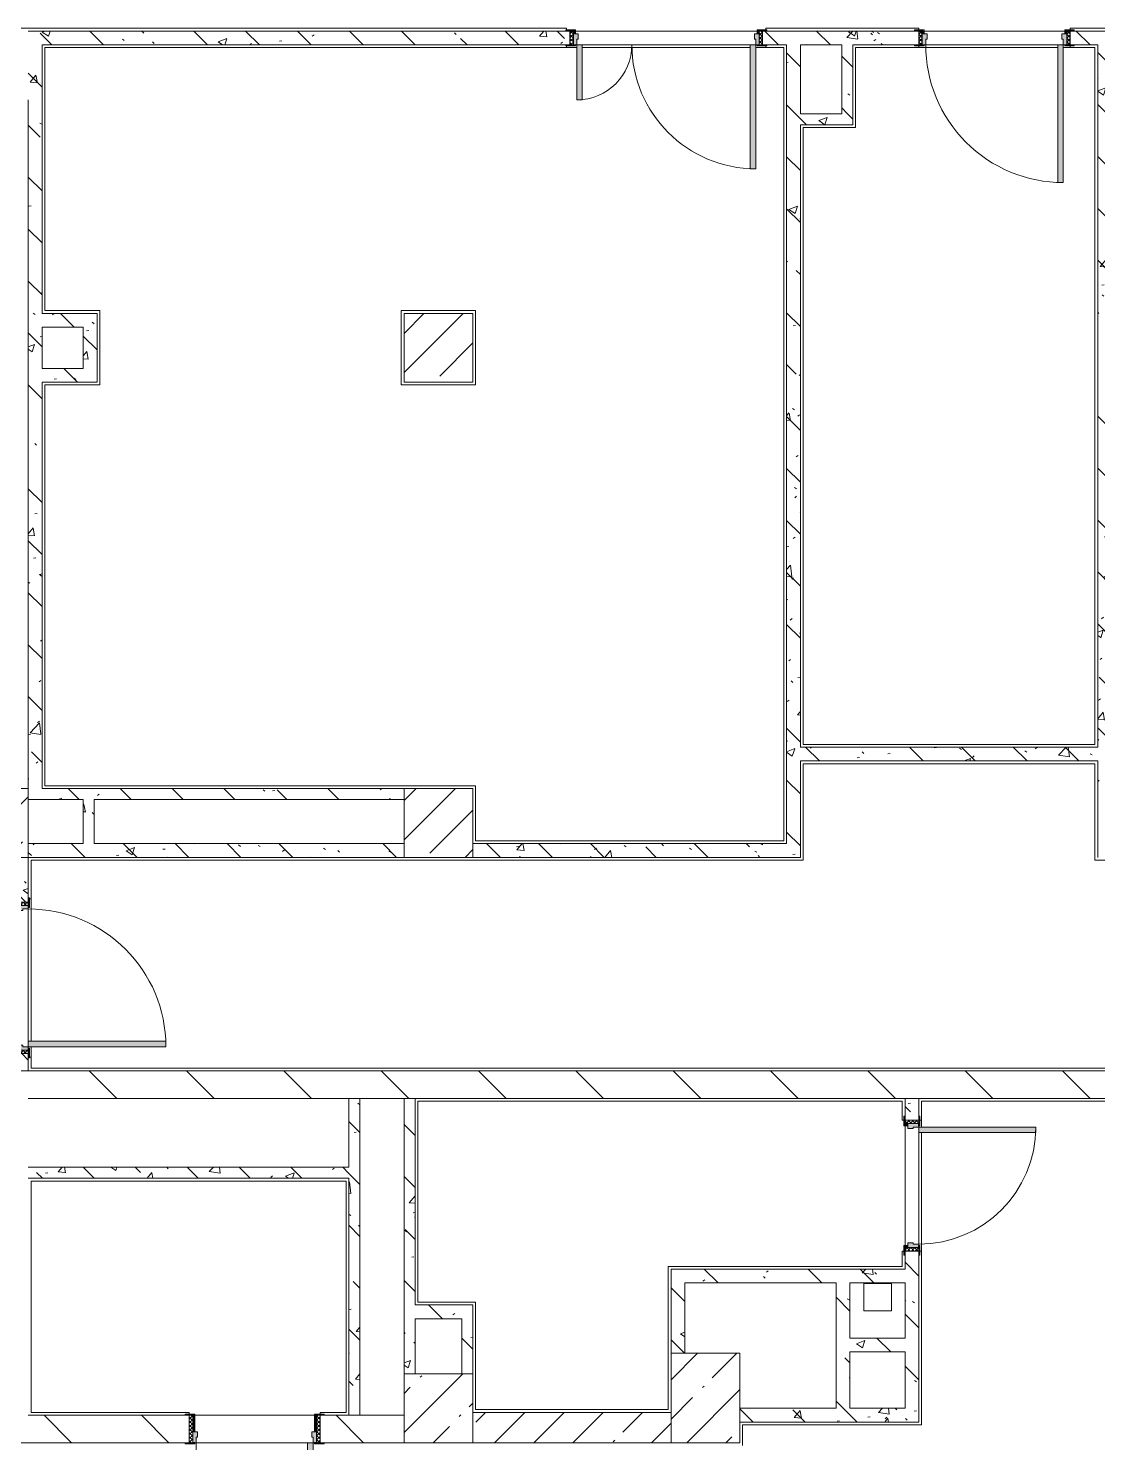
# Model space of a CAD drawing. Header units: millimetres. Extents: x -4005 to 195566, y -8553 to 29000.
# Drawn here: x 131503 to 139273, y 10900 to 21170 of the extents above; entities that cross this region are included whole.
import ezdxf

# ---------------------------------------------------------------- set-up
doc = ezdxf.new("R2010")
doc.units = ezdxf.units.MM
for name, color, linetype, lineweight, true_color in [('A-DOOR-2', 7, 'Continuous', 5, 0xaaaaaa), ('A-DOOR-3', 7, 'Continuous', 5, 0xe2e2e2), ('A-DOOR-FRAM-2', 7, 'Continuous', 5, 0xe2e2e2), ('A-DOOR-FRAM-3', 7, 'Continuous', 5, 0xaaaaaa), ('A-FLOR-2', 7, 'Continuous', 5, 0xaaaaaa), ('I-WALL-8', 7, 'Continuous', 5, 0x787878)]:
    doc.layers.add(name, color=color, linetype=linetype, lineweight=lineweight, true_color=true_color)
for name, color, linetype, lineweight in [('A-WALL', 7, 'Continuous', 9), ('I-WALL-6', 7, 'Continuous', 5), ('S-COLS-3', 7, 'Continuous', 5)]:
    doc.layers.add(name, color=color, linetype=linetype, lineweight=lineweight)
pattern_1 = [(135, (60693.44, 0), (-377.1708, -377.1708), [533.4, -88.9, 17.78, -88.9]), (135, (60693.44, 376.94), (-377.1708, -377.1708), []), (50, (60693.44, 0), (637.6445, -55.7866), [66.675, -733.425]), (355, (60693.44, 0), (-123.3494, 668.699), [53.34, -586.74]), (100.451, (60746.6, -4.65), (514.299, 612.908), [56.665, -623.315]), (46.184, (60693.44, 177.8), (948.7764, -147.15), [100.012, -1100.137]), (96.636, (60772.5, 165.5), (830.909, 865.997), [84.998, -934.973]), (351.184, (60693.4, 177.8), (830.918, 865.988), [80.01, -880.11]), (21, (60782.34, 133.35), (530.6506, -357.9283), [66.675, -733.425]), (326, (60782.34, 133.35), (216.308, 644.6585), [53.34, -586.74]), (71.451, (60826.57, 103.5), (746.9596, 286.7243), [56.665, -623.315]), (37.5, (60693.44, 0), (10.81053, 295.9426), [16.764, -562.864, 16.764, -578.866, -588.962]), (37.5, (60693.44, 0), (10.81053, 295.9426), [-1175.258, 16.764, -572.198]), (7.5, (60693.44, 0), (233.8692, 350.6318), [16.764, -322.834, 16.764, -549.529, -224.472]), (7.5, (60693.44, 0), (233.8692, 350.6318), [-905.891, 16.764, -207.708]), (327.5, (60495.2, 0), (474.5678, -20.0513), [16.764, -205.486, 16.764, -676.656, -920.115]), (327.5, (60495.2, 0), (474.5678, -20.0513), [-915.67, 16.764, -903.351]), (317.5, (60406.3, 0), (518.4522, 88.9934), [16.764, -272.161, 16.764, -443.738, -653.415]), (317.5, (60406.3, 0), (518.4522, 88.9934), [-749.427, 16.764, -636.651])]
pattern_2 = [(135, (1751.41, 114.685), (-14.14214, -14.14214), []), (225, (1751.41, 114.685), (14.14214, -14.14214), [])]
pattern_3 = [(45, (-371.384, 114.685), (-14.1421, 14.1421), []), (135, (-371.384, 114.685), (-14.1421, -14.1421), [])]
pattern_4 = [(135, (60693.44, 0), (-353.5534, -353.5534), [])]

# ---------------------------------------------------------------- blocks, each defined once
blk = doc.blocks.new('110_Дверь_СКБ_2Ст - Д-10а_п__ СОШ_Дв_1450x2100h_Горячий цех 2-32185694-1_4_1_птичка')
at = {"layer": 'A-DOOR-2'}
h = blk.add_hatch(dxfattribs=at)
h.set_pattern_fill('FP_191', color=256, style=0, pattern_type=2)
h.set_pattern_definition([(135, (1601.41, 114.685), (-14.14214, -14.14214), []), (225, (1601.41, 114.685), (14.14214, -14.14214), [])])
h.paths.add_polyline_path([(712, 50), (687, 50), (687, -50), (712, -50)])
at = {"layer": 'A-DOOR-3'}
for points in [[(-598, 950), (-638, 950), (-638, 50), (-598, 50), (-598, 338)], [(622, 450), (622, 50), (662, 50), (662, 450)]]:
    blk.add_hatch(color=256, dxfattribs=at).paths.add_polyline_path(points)
h = blk.add_hatch(color=256, dxfattribs=at)
h.paths.add_polyline_path([(-663, 50), (-663, -30), (-628, -30), (-628, 10), (-638, 10), (-638, 50), (-648, 50)])
h.paths.add_polyline_path([(662, 50), (662, 10), (652, 10), (652, -30), (687, -30), (687, 50), (672, 50)])
at = {"layer": 'A-DOOR-FRAM-2'}
for points in [[(-712, 58), (-718, 58), (-718, 50), (-648, 50), (-648, 58), (-688, 58)], [(742, 58), (672, 58), (672, 50), (742, 50)], [(-663, -50), (-718, -50), (-718, -58), (-648, -58), (-648, -50)], [(-663, -30), (-663, -50), (-648, -50), (-648, -30)], [(672, -30), (672, -50), (687, -50), (687, -30)], [(712, -50), (672, -50), (672, -58), (742, -58), (737, -50), (737, -50)]]:
    blk.add_hatch(color=256, dxfattribs=at).paths.add_polyline_path(points)
at = {"layer": 'A-DOOR-FRAM-3'}
h = blk.add_hatch(dxfattribs=at)
h.set_pattern_fill('FP_192', color=256, style=0, pattern_type=2)
h.set_pattern_definition([(45, (-521.384, 114.685), (-14.1421, 14.1421), []), (135, (-521.384, 114.685), (-14.1421, -14.1421), [])])
h.paths.add_polyline_path([(-688, 50), (-688, -50), (-663, -50), (-663, 50)])
at = {"layer": 'A-DOOR-2'}
for p, q in [((-638, 950), (-638, 50)), ((-598, 950), (-638, 950)), ((-598, 50), (-598, 950)), ((662, 450), (622, 450)), ((622, 450), (622, 50)), ((662, 50), (662, 450)), ((-638, 50), (-598, 50)), ((622, 50), (662, 50))]:
    blk.add_line(p, q, dxfattribs=at)
for centre, radius, start, end in [((-638, 50), 900, 0, 90), ((662, 50), 400, 90, 180)]:
    blk.add_arc(centre, radius, start, end, dxfattribs=at)
at = {"layer": 'A-DOOR-FRAM-3'}
for p, q in [((-648, 58), (-718, 58)), ((-718, 58), (-718, 50)), ((-718, 50), (-648, 50)), ((-663, 50), (-688, 50)), ((-688, 50), (-688, -50)), ((-638, 50), (-663, 50)), ((-663, 50), (-663, -30)), ((-663, -50), (-663, 50)), ((-648, 50), (-648, 58)), ((-638, 10), (-638, 50)), ((-628, 10), (-638, 10)), ((-628, -30), (-628, 10)), ((662, 10), (652, 10)), ((652, 10), (652, -30)), ((662, 50), (662, 10)), ((687, 50), (662, 50)), ((742, 58), (672, 58)), ((672, 58), (672, 50)), ((672, 50), (742, 50)), ((687, -30), (687, 50)), ((712, 50), (687, 50)), ((687, 50), (687, -50)), ((712, -50), (712, 50)), ((742, 50), (742, 58)), ((-648, -50), (-718, -50)), ((-718, -50), (-718, -58)), ((-718, -58), (-648, -58)), ((-688, -50), (-663, -50)), ((-663, -30), (-628, -30)), ((-648, -30), (-663, -30)), ((-663, -30), (-663, -50)), ((-663, -50), (-648, -50)), ((-648, -50), (-648, -30)), ((-648, -58), (-648, -50)), ((652, -30), (687, -30)), ((687, -30), (672, -30)), ((672, -30), (672, -50)), ((672, -50), (687, -50)), ((742, -50), (672, -50)), ((672, -50), (672, -58)), ((672, -58), (742, -58)), ((687, -50), (687, -30)), ((687, -50), (712, -50)), ((742, -58), (742, -50))]:
    blk.add_line(p, q, dxfattribs=at)
blk = doc.blocks.new('BSC_Колонна _Прямоугольная - 650х500-23287315-1_4_1_птичка')
at = {"layer": 'S-COLS-3'}
h = blk.add_hatch(dxfattribs=at)
h.set_pattern_fill('FP_201', color=256, style=0, pattern_type=2)
h.set_pattern_definition([(135, (11225, -75730), (-285.1231, -285.1231), []), (135, (11225, -75444.88), (-285.1231, -285.1231), [504.031, -100.806, 16.764, -84.042])])
h.paths.add_polyline_path([(325, -30), (325, 250), (-325, 250), (-325, -250), (325, -250), (325, -104)])
for p, q in [((325, 250), (-325, 250)), ((-325, 250), (-325, -250)), ((325, -250), (325, 250)), ((-325, -250), (325, -250))]:
    blk.add_line(p, q, dxfattribs=at)
blk = doc.blocks.new('BSC_Колонна _Прямоугольная - 500х500-V157-1_4_1_птичка')
at = {"layer": 'S-COLS-3'}
h = blk.add_hatch(dxfattribs=at)
h.set_pattern_fill('FP_202', color=256, style=0, pattern_type=2)
h.set_pattern_definition([(45, (-73790, -11150), (-285.1231, 285.1231), []), (45, (-73504.88, -11150), (-285.1231, 285.1231), [504.031, -100.806, 16.764, -84.042])])
h.paths.add_polyline_path([(-250, -250), (250, -250), (250, 250), (-250, 247)])
for p, q in [((250, 250), (-250, 250)), ((-250, 250), (-250, -250)), ((250, -250), (250, 250)), ((-250, -250), (250, -250))]:
    blk.add_line(p, q, dxfattribs=at)
blk = doc.blocks.new('110_Дверь_СКБ_1Ст_Внутренняя1 - Д-7_п__950x2100h_Туалет EW30-32892359-1_4_1_птичка')
at = {"layer": 'A-DOOR-2'}
h = blk.add_hatch(dxfattribs=at)
h.set_pattern_fill('FP_186', color=256, style=0, pattern_type=2)
h.set_pattern_definition([(135, (1826.41, 114.685), (-14.14214, -14.14214), []), (225, (1826.41, 114.685), (14.14214, -14.14214), [])])
h.paths.add_polyline_path([(487, -50), (487, 50), (462, 50), (462, -50)])
at = {"layer": 'A-DOOR-3'}
h = blk.add_hatch(color=256, dxfattribs=at)
h.paths.add_polyline_path([(462, 19), (462, 50), (437, 50), (437, 10), (427, 10), (427, -30), (462, -30), (462, -19)])
h.paths.add_polyline_path([(-403, -6), (-403, 10), (-413, 10), (-413, 50), (-438, 50), (-438, -30), (-403, -30)])
at = {"layer": 'A-DOOR-FRAM-2'}
for points in [[(-373, 900), (-413, 900), (-413, 50), (-373, 50), (-373, 563)], [(-423, 50), (-423, 58), (-493, 58), (-493, 50), (-438, 50)], [(517, 58), (447, 56), (447, 50), (517, 50)], [(-423, -50), (-493, -50), (-493, -58), (-423, -58)], [(-423, -30), (-438, -30), (-438, -50), (-423, -50)], [(462, -30), (447, -30), (447, -50), (462, -50)], [(517, -50), (447, -50), (447, -58), (517, -58)]]:
    blk.add_hatch(color=256, dxfattribs=at).paths.add_polyline_path(points)
at = {"layer": 'A-DOOR-FRAM-3'}
h = blk.add_hatch(dxfattribs=at)
h.set_pattern_fill('FP_187', color=256, style=0, pattern_type=2)
h.set_pattern_definition([(45, (-296.384, 114.685), (-14.1421, 14.1421), []), (135, (-296.384, 114.685), (-14.1421, -14.1421), [])])
h.paths.add_polyline_path([(-438, 50), (-463, 50), (-457, -50), (-438, -50)])
at = {"layer": 'A-DOOR-2'}
for p, q in [((-413, 900), (-413, 50)), ((-373, 900), (-413, 900)), ((-373, 50), (-373, 900)), ((-413, 50), (-373, 50))]:
    blk.add_line(p, q, dxfattribs=at)
blk.add_arc((-413, 50), 850, 360, 90, dxfattribs=at)
at = {"layer": 'A-DOOR-FRAM-3'}
for p, q in [((-423, 58), (-493, 58)), ((-493, 58), (-493, 50)), ((-493, 50), (-423, 50)), ((-438, 50), (-463, 50)), ((-463, 50), (-463, -50)), ((-413, 50), (-438, 50)), ((-438, 50), (-438, -30)), ((-438, -50), (-438, 50)), ((-423, 50), (-438, 50)), ((-438, 50), (-438, 49)), ((-438, 49), (-423, 49)), ((-423, 50), (-423, 58)), ((-423, 49), (-423, 50)), ((-413, 10), (-413, 50)), ((-403, 10), (-413, 10)), ((-403, -30), (-403, 10)), ((437, 10), (427, 10)), ((427, 10), (427, -30)), ((437, 50), (437, 10)), ((462, 50), (437, 50)), ((517, 58), (447, 58)), ((447, 58), (447, 50)), ((462, 50), (447, 50)), ((447, 50), (447, 49)), ((447, 50), (517, 50)), ((447, 49), (462, 49)), ((462, -30), (462, 50)), ((487, 50), (462, 50)), ((462, 50), (462, -50)), ((462, 49), (462, 50)), ((487, -50), (487, 50)), ((517, 50), (517, 58)), ((-423, -50), (-493, -50)), ((-493, -50), (-493, -58)), ((-493, -58), (-423, -58)), ((-463, -50), (-438, -50)), ((-438, -30), (-403, -30)), ((-423, -30), (-438, -30)), ((-438, -30), (-438, -50)), ((-438, -50), (-423, -50)), ((-423, -50), (-423, -30)), ((-423, -58), (-423, -50)), ((427, -30), (462, -30)), ((462, -30), (447, -30)), ((447, -30), (447, -50)), ((447, -50), (462, -50)), ((517, -50), (447, -50)), ((447, -50), (447, -58)), ((447, -58), (517, -58)), ((462, -50), (462, -30)), ((462, -50), (487, -50)), ((517, -58), (517, -50))]:
    blk.add_line(p, q, dxfattribs=at)
blk = doc.blocks.new('110_Дверь_СКБ_1Ст_Внутренняя1 - Д-17д _Д-9_ 950x2100h_ПУИ_ С_У персонала-24300662-1_4_1_птичка')
at = {"layer": 'A-DOOR-2'}
h = blk.add_hatch(dxfattribs=at)
h.set_pattern_fill('FP_71', color=256, style=0, pattern_type=2)
h.set_pattern_definition([(135, (1826.41, 164.685), (-14.14214, -14.14214), []), (225, (1826.41, 164.685), (14.14214, -14.14214), [])])
h.paths.add_polyline_path([(487.5, 100), (462.5, 100), (462.5, -100), (487.5, -100)])
at = {"layer": 'A-DOOR-3'}
h = blk.add_hatch(color=256, dxfattribs=at)
h.paths.add_polyline_path([(462.5, 100), (437.5, 100), (437.5, 60), (427.5, 60), (427.5, 20), (462.5, 20)])
h.paths.add_polyline_path([(-422.5, 100), (-437.5, 100), (-437.5, 20), (-402.5, 20), (-402.5, 60), (-412.5, 60), (-412.5, 100)])
at = {"layer": 'A-DOOR-FRAM-2'}
for points in [[(-412.5, 950), (-412.5, 100), (-372.5, 104.4), (-372.5, 950), (-400.7, 950)], [(-462.5, 108), (-492.5, 108), (-492.5, 100), (-422.5, 104.4), (-422.5, 108), (-454.1, 108)], [(447.5, 108), (447.5, 100), (517.5, 100), (517.5, 108), (462.5, 108)], [(-422.5, 20), (-437.5, 20), (-437.5, -100), (-422.5, -100)], [(447.5, 20), (447.5, -100), (462.5, -100), (462.5, 20)], [(-422.5, -100), (-492.5, -100), (-492.5, -108), (-422.5, -108)], [(517.5, -100), (447.5, -100), (447.5, -108), (517.5, -108)]]:
    blk.add_hatch(color=256, dxfattribs=at).paths.add_polyline_path(points)
at = {"layer": 'A-DOOR-FRAM-3'}
h = blk.add_hatch(dxfattribs=at)
h.set_pattern_fill('FP_72', color=256, style=0, pattern_type=2)
h.set_pattern_definition([(45, (-296.384, 164.685), (-14.1421, 14.1421), []), (135, (-296.384, 164.685), (-14.1421, -14.1421), [])])
h.paths.add_polyline_path([(-462.5, 100), (-462.5, -100), (-437.5, -100), (-437.5, 100)])
at = {"layer": 'A-DOOR-2'}
for p, q in [((-412.5, 950), (-412.5, 100)), ((-372.5, 950), (-412.5, 950)), ((-372.5, 100), (-372.5, 950)), ((-412.5, 100), (-372.5, 100))]:
    blk.add_line(p, q, dxfattribs=at)
blk.add_arc((-412.5, 100), 850, 360, 90, dxfattribs=at)
at = {"layer": 'A-DOOR-FRAM-3'}
for p, q in [((-422.5, 108), (-492.5, 108)), ((-492.5, 108), (-492.5, 100)), ((-422.5, 100), (-422.5, 108)), ((517.5, 108), (447.5, 108)), ((447.5, 108), (447.5, 100)), ((517.5, 100), (517.5, 108)), ((-492.5, 100), (-422.5, 100)), ((-437.5, 100), (-462.5, 100)), ((-462.5, 100), (-462.5, -100)), ((-412.5, 100), (-437.5, 100)), ((-437.5, 100), (-437.5, 20)), ((-437.5, -100), (-437.5, 100)), ((-422.5, 100), (-437.5, 100)), ((-437.5, 100), (-437.5, 99)), ((-437.5, 99), (-422.5, 99)), ((-437.5, 20), (-402.5, 20)), ((-422.5, 20), (-437.5, 20)), ((-437.5, 20), (-437.5, -100)), ((-422.5, 99), (-422.5, 100)), ((-422.5, -100), (-422.5, 20)), ((-412.5, 60), (-412.5, 100)), ((-402.5, 60), (-412.5, 60)), ((-402.5, 20), (-402.5, 60)), ((437.5, 60), (427.5, 60)), ((427.5, 60), (427.5, 20)), ((427.5, 20), (462.5, 20)), ((437.5, 100), (437.5, 60)), ((462.5, 100), (437.5, 100)), ((462.5, 100), (447.5, 100)), ((447.5, 100), (447.5, 99)), ((447.5, 100), (517.5, 100)), ((447.5, 99), (462.5, 99)), ((462.5, 20), (447.5, 20)), ((447.5, 20), (447.5, -100)), ((462.5, 20), (462.5, 100)), ((487.5, 100), (462.5, 100)), ((462.5, 100), (462.5, -100)), ((462.5, 99), (462.5, 100)), ((462.5, -100), (462.5, 20)), ((487.5, -100), (487.5, 100)), ((-422.5, -100), (-492.5, -100)), ((-492.5, -100), (-492.5, -108)), ((-462.5, -100), (-437.5, -100)), ((-437.5, -100), (-422.5, -100)), ((-422.5, -108), (-422.5, -100)), ((447.5, -100), (462.5, -100)), ((517.5, -100), (447.5, -100)), ((447.5, -100), (447.5, -108)), ((462.5, -100), (487.5, -100)), ((517.5, -108), (517.5, -100)), ((-492.5, -108), (-422.5, -108)), ((447.5, -108), (517.5, -108))]:
    blk.add_line(p, q, dxfattribs=at)
blk = doc.blocks.new('110_Дверь_СКБ_1Ст_Внутренняя1 - Д-11п 1100x2100h_кладовые _все__ коридор _между помещениями блока столовой__ моечные _все_ 2-V149-1_4_1_птичка')
at = {"layer": 'A-DOOR-2'}
h = blk.add_hatch(dxfattribs=at)
h.set_pattern_fill('FP_182', color=256, style=0, pattern_type=2)
h.set_pattern_definition(pattern_2)
h.paths.add_polyline_path([(562.5, 50), (537.5, 50), (537.5, -50), (562.5, -50)])
at = {"layer": 'A-DOOR-3'}
h = blk.add_hatch(color=256, dxfattribs=at)
h.paths.add_polyline_path([(537.5, 50), (512.5, 50), (512.5, 10), (502.5, 10), (502.5, -30), (537.5, -30)])
h.paths.add_polyline_path([(-497.5, 50), (-512.5, 50), (-512.5, -30), (-477.5, -30), (-477.5, 10), (-487.5, 10), (-487.5, 50)])
at = {"layer": 'A-DOOR-FRAM-2'}
for points in [[(-487.5, 1050), (-487.5, 50), (-447.5, 50), (-447.5, 1050)], [(-537.5, 58), (-567.5, 58), (-567.5, 50), (-497.5, 50), (-497.5, 58), (-517.5, 58)], [(592.5, 58), (522.5, 58), (522.5, 50), (592.5, 50)], [(-537.5, -50), (-567.5, -50), (-567.5, -58), (-497.5, -58), (-497.5, -50), (-513.9, -50)], [(-512.5, -30), (-512.5, -50), (-497.5, -50), (-497.5, -30)], [(522.5, -30), (522.5, -50), (537.5, -50), (537.5, -30)], [(562.5, -50), (522.5, -55.2), (522.5, -58), (592.5, -58), (592.5, -50)]]:
    blk.add_hatch(color=256, dxfattribs=at).paths.add_polyline_path(points)
at = {"layer": 'A-DOOR-FRAM-3'}
h = blk.add_hatch(dxfattribs=at)
h.set_pattern_fill('FP_183', color=256, style=0, pattern_type=2)
h.set_pattern_definition(pattern_3)
h.paths.add_polyline_path([(-512.5, 50), (-537.5, 50), (-537.5, -50), (-512.5, -48.8)])
at = {"layer": 'A-DOOR-2'}
for p, q in [((-487.5, 1050), (-487.5, 50)), ((-447.5, 1050), (-487.5, 1050)), ((-447.5, 50), (-447.5, 1050)), ((-487.5, 50), (-447.5, 50))]:
    blk.add_line(p, q, dxfattribs=at)
blk.add_arc((-487.5, 50), 1000, 360, 90, dxfattribs=at)
at = {"layer": 'A-DOOR-FRAM-3'}
for p, q in [((-497.5, 58), (-567.5, 58)), ((-567.5, 58), (-567.5, 50)), ((-567.5, 50), (-497.5, 50)), ((-512.5, 50), (-537.5, 50)), ((-537.5, 50), (-537.5, -50)), ((-487.5, 50), (-512.5, 50)), ((-512.5, 50), (-512.5, -30)), ((-512.5, -50), (-512.5, 50)), ((-497.5, 50), (-512.5, 50)), ((-512.5, 50), (-512.5, 49)), ((-512.5, 49), (-497.5, 49)), ((-497.5, 50), (-497.5, 58)), ((-497.5, 49), (-497.5, 50)), ((-487.5, 10), (-487.5, 50)), ((-477.5, 10), (-487.5, 10)), ((-477.5, -30), (-477.5, 10)), ((512.5, 10), (502.5, 10)), ((502.5, 10), (502.5, -30)), ((512.5, 50), (512.5, 10)), ((537.5, 50), (512.5, 50)), ((592.5, 58), (522.5, 58)), ((522.5, 58), (522.5, 50)), ((537.5, 50), (522.5, 50)), ((522.5, 50), (522.5, 49)), ((522.5, 50), (592.5, 50)), ((522.5, 49), (537.5, 49)), ((537.5, -30), (537.5, 50)), ((562.5, 50), (537.5, 50)), ((537.5, 50), (537.5, -50)), ((537.5, 49), (537.5, 50)), ((562.5, -50), (562.5, 50)), ((592.5, 50), (592.5, 58)), ((-497.5, -50), (-567.5, -50)), ((-567.5, -50), (-567.5, -58)), ((-567.5, -58), (-497.5, -58)), ((-537.5, -50), (-512.5, -50)), ((-512.5, -30), (-477.5, -30)), ((-497.5, -30), (-512.5, -30)), ((-512.5, -30), (-512.5, -50)), ((-512.5, -50), (-497.5, -50)), ((-497.5, -50), (-497.5, -30)), ((-497.5, -58), (-497.5, -50)), ((502.5, -30), (537.5, -30)), ((537.5, -30), (522.5, -30)), ((522.5, -30), (522.5, -50)), ((522.5, -50), (537.5, -50)), ((592.5, -50), (522.5, -50)), ((522.5, -50), (522.5, -58)), ((522.5, -58), (592.5, -58)), ((537.5, -50), (537.5, -30)), ((537.5, -50), (562.5, -50)), ((592.5, -58), (592.5, -50))]:
    blk.add_line(p, q, dxfattribs=at)
blk = doc.blocks.new('BSC_Колонна _Прямоугольная - 500х500-V179-1_4_1_птичка')
at = {"layer": 'S-COLS-3'}
h = blk.add_hatch(dxfattribs=at)
h.set_pattern_fill('FP_218', color=256, style=0, pattern_type=2)
h.set_pattern_definition([(45, (-70560, -15400), (-285.1231, 285.1231), []), (45, (-70274.88, -15400), (-285.1231, 285.1231), [504.031, -100.806, 16.764, -84.042])])
h.paths.add_polyline_path([(-250, -250), (250, -250), (250, 250), (-250, 250), (-250, 130)])
for p, q in [((250, 250), (-250, 250)), ((-250, 250), (-250, -250)), ((250, -250), (250, 250)), ((-250, -250), (250, -250))]:
    blk.add_line(p, q, dxfattribs=at)
blk = doc.blocks.new('BSC_Колонна _Прямоугольная - 500х500-V180-1_4_1_птичка')
at = {"layer": 'S-COLS-3'}
h = blk.add_hatch(dxfattribs=at)
h.set_pattern_fill('FP_219', color=256, style=0, pattern_type=2)
h.set_pattern_definition([(45, (-73790, -15400), (-285.1231, 285.1231), []), (45, (-73504.88, -15400), (-285.1231, 285.1231), [504.031, -100.806, 16.764, -84.042])])
h.paths.add_polyline_path([(-250, -250), (250, -250), (250, 250), (-250, 250), (-250, -195)])
for p, q in [((250, 250), (-250, 250)), ((-250, 250), (-250, -250)), ((250, -250), (250, 250)), ((-250, -250), (250, -250))]:
    blk.add_line(p, q, dxfattribs=at)
blk = doc.blocks.new('BSC_Колонна _Прямоугольная - 500х500-V196-1_4_1_птичка')
at = {"layer": 'S-COLS-3'}
h = blk.add_hatch(dxfattribs=at)
h.set_pattern_fill('FP_230', color=256, style=0, pattern_type=2)
h.set_pattern_definition([(45, (-73790, -18850), (-285.1231, 285.1231), []), (45, (-73504.88, -18850), (-285.1231, 285.1231), [504.031, -100.806, 16.764, -84.042])])
h.paths.add_polyline_path([(250, -250), (247, 250), (-250, 250), (-250, -250)])
for p, q in [((250, 250), (-250, 250)), ((-250, 250), (-250, -250)), ((250, -250), (250, 250)), ((-250, -250), (250, -250))]:
    blk.add_line(p, q, dxfattribs=at)
blk = doc.blocks.new('110_Дверь_СКБ_1Ст_Внутренняя1 - Д-12 EIW 1100x2100h_кладовые _все__ коридор _между помещениями блока столовой__ моечные _все_-32933558-1_4_1_птичка')
at = {"layer": 'A-DOOR-2'}
h = blk.add_hatch(dxfattribs=at)
h.set_pattern_fill('FP_182', color=256, style=0, pattern_type=2)
h.set_pattern_definition(pattern_2)
h.paths.add_polyline_path([(562, 50), (537, 50), (543, -50), (562, -50)])
at = {"layer": 'A-DOOR-3'}
h = blk.add_hatch(color=256, dxfattribs=at)
h.paths.add_polyline_path([(537, -30), (537, 50), (512, 50), (512, 10), (502, 10), (502, -30), (512, -30)])
h.paths.add_polyline_path([(-478, 10), (-488, 10), (-488, 50), (-513, 50), (-513, -30), (-478, -30), (-478, -6)])
at = {"layer": 'A-DOOR-FRAM-2'}
for points in [[(512, 863), (512, 1050), (472, 1050), (472, 50), (512, 50), (512, 670)], [(-498, 50), (-498, 58), (-568, 58), (-563, 50), (-513, 50)], [(592, 50), (587, 58), (522, 58), (522, 50), (587, 50)], [(-498, -58), (-498, -50), (-568, -50), (-563, -58), (-513, -58)], [(-498, -30), (-513, -30), (-513, -50), (-498, -50)], [(537, -30), (522, -30), (522, -50), (537, -50)], [(592, -50), (522, -50), (522, -58), (592, -58)]]:
    blk.add_hatch(color=256, dxfattribs=at).paths.add_polyline_path(points)
at = {"layer": 'A-DOOR-FRAM-3'}
h = blk.add_hatch(dxfattribs=at)
h.set_pattern_fill('FP_183', color=256, style=0, pattern_type=2)
h.set_pattern_definition(pattern_3)
h.paths.add_polyline_path([(-513, 50), (-538, 50), (-538, -50), (-513, -50)])
at = {"layer": 'A-DOOR-2'}
for p, q in [((472, 1050), (472, 50)), ((512, 1050), (472, 1050)), ((512, 50), (512, 1050)), ((472, 50), (512, 50))]:
    blk.add_line(p, q, dxfattribs=at)
blk.add_arc((512, 50), 1000, 90, 180, dxfattribs=at)
at = {"layer": 'A-DOOR-FRAM-3'}
for p, q in [((-498, 58), (-568, 58)), ((-568, 58), (-568, 50)), ((-568, 50), (-498, 50)), ((-513, 50), (-538, 50)), ((-538, 50), (-538, -50)), ((-488, 50), (-513, 50)), ((-513, 50), (-513, -30)), ((-513, -50), (-513, 50)), ((-498, 50), (-513, 50)), ((-513, 50), (-513, 49)), ((-513, 49), (-498, 49)), ((-498, 50), (-498, 58)), ((-498, 49), (-498, 50)), ((-488, 10), (-488, 50)), ((-478, 10), (-488, 10)), ((-478, -30), (-478, 10)), ((512, 10), (502, 10)), ((502, 10), (502, -30)), ((512, 50), (512, 10)), ((537, 50), (512, 50)), ((592, 58), (522, 58)), ((522, 58), (522, 50)), ((537, 50), (522, 50)), ((522, 50), (522, 49)), ((522, 50), (592, 50)), ((522, 49), (537, 49)), ((537, -30), (537, 50)), ((562, 50), (537, 50)), ((537, 50), (537, -50)), ((537, 49), (537, 50)), ((562, -50), (562, 50)), ((592, 50), (592, 58)), ((-498, -50), (-568, -50)), ((-568, -50), (-568, -58)), ((-568, -58), (-498, -58)), ((-538, -50), (-513, -50)), ((-513, -30), (-478, -30)), ((-498, -30), (-513, -30)), ((-513, -30), (-513, -50)), ((-513, -50), (-498, -50)), ((-498, -50), (-498, -30)), ((-498, -58), (-498, -50)), ((502, -30), (537, -30)), ((537, -30), (522, -30)), ((522, -30), (522, -50)), ((522, -50), (537, -50)), ((592, -50), (522, -50)), ((522, -50), (522, -58)), ((522, -58), (592, -58)), ((537, -50), (537, -30)), ((537, -50), (562, -50)), ((592, -58), (592, -50))]:
    blk.add_line(p, q, dxfattribs=at)

msp = doc.modelspace()

# ---------------------------------------------------------------- hatches: boundary and pattern name
at = {"layer": 'I-WALL-6'}
h = msp.add_hatch(dxfattribs=at)
h.set_pattern_fill('FP_171', color=256, style=0, pattern_type=2)
h.set_pattern_definition(pattern_4)
h.paths.add_polyline_path([(137133.3, 13400), (145393.4, 13400), (145393.4, 13600), (129343.4, 13600), (129343.4, 13400), (136789.5, 13400)])
h = msp.add_hatch(dxfattribs=at)
h.set_pattern_fill('FP_171', color=256, style=0, pattern_type=2)
h.set_pattern_definition(pattern_4)
h.paths.add_polyline_path([(133623.3, 10900), (134233.4, 10900), (134233.4, 11100), (133623.3, 11100)])
h.paths.add_polyline_path([(124782.3, 10900), (127253.4, 10900), (127253.4, 11100), (122853.4, 11100), (122853.4, 10900)])
h.paths.add_polyline_path([(128328.4, 10900), (129362.3, 10900), (129362.3, 11100), (127453.4, 11100), (127453.4, 10900), (127576.5, 10900)])
h.paths.add_polyline_path([(132643.3, 10900), (132673.3, 10900), (132673.3, 11100), (130312.3, 11100), (130312.3, 10900), (132523.9, 10900)])
h = msp.add_hatch(dxfattribs=at)
h.set_pattern_fill('FP_153', color=256, style=0, pattern_type=2)
h.set_pattern_definition([(45, (60693.44, 0), (-285.1231, 285.1231), []), (45, (60978.57, 0), (-285.1231, 285.1231), [504.031, -100.806, 16.764, -84.042])])
h.paths.add_polyline_path([(136173.4, 10900), (136173.4, 11120), (134733.4, 11120), (134733.4, 10900), (136153.4, 10900)])
at = {"layer": 'I-WALL-8'}
h = msp.add_hatch(dxfattribs=at)
h.set_pattern_fill('FP_179', color=256, style=0, pattern_type=2)
h.set_pattern_definition(pattern_1)
h.paths.add_polyline_path([(129778.4, 21050), (129778.4, 21150), (128963.4, 21150), (128963.4, 21050), (129748.4, 21050)])
h.paths.add_polyline_path([(136838.3, 21050), (137973.3, 21050), (137973.3, 21150), (136838.3, 21150)])
h.paths.add_polyline_path([(139143.4, 21050), (139273.3, 21050), (139273.3, 21150), (139073.3, 21150), (139073.3, 21050), (139103.3, 21050)])
h.paths.add_polyline_path([(131003.4, 21050), (131003.4, 21150), (130878.4, 21150), (130878.4, 21050), (130983.4, 21050)])
h.paths.add_polyline_path([(135413.3, 21050), (135438.3, 21050), (135438.3, 21150), (131503.4, 21150), (131503.4, 21050), (135408.3, 21050)])
h = msp.add_hatch(dxfattribs=at)
h.set_pattern_fill('FP_179', color=256, style=0, pattern_type=2)
h.set_pattern_definition(pattern_1)
h.paths.add_polyline_path([(139273.3, 15150), (139273.4, 15150.8), (139273.4, 15650), (139373.3, 15650), (139373.3, 18600), (139273.4, 18600), (139273.4, 19100), (139373.3, 19100), (139373.3, 21150), (139273.3, 21150), (139273.3, 15325.4)])
h = msp.add_hatch(dxfattribs=at)
h.set_pattern_fill('FP_179', color=256, style=0, pattern_type=2)
h.set_pattern_definition(pattern_1)
h.paths.add_polyline_path([(131603.4, 15570), (131603.4, 21050), (131503.4, 21050), (131503.4, 15570)])
h = msp.add_hatch(dxfattribs=at)
h.set_pattern_fill('FP_179', color=256, style=0, pattern_type=2)
h.set_pattern_definition(pattern_1)
h.paths.add_polyline_path([(137113.3, 15150), (137113.3, 21050), (137013.3, 21047.1), (137013.3, 15150)])
h = msp.add_hatch(dxfattribs=at)
h.set_pattern_fill('FP_179', color=256, style=0, pattern_type=2)
h.set_pattern_definition(pattern_1)
h.paths.add_polyline_path([(137493, 20550), (137493, 21050), (137413, 21050), (137413, 20550)])
h = msp.add_hatch(dxfattribs=at)
h.set_pattern_fill('FP_179', color=256, style=0, pattern_type=2)
h.set_pattern_definition(pattern_1)
h.paths.add_polyline_path([(137413, 20470), (137493, 20470), (137493, 20550), (137113.3, 20550), (137113.3, 20470), (137367.9, 20470)])
h = msp.add_hatch(dxfattribs=at)
h.set_pattern_fill('FP_179', color=256, style=0, pattern_type=2)
h.set_pattern_definition(pattern_1)
h.paths.add_polyline_path([(131903.4, 19000), (131903.4, 19100), (131603.4, 19100), (131608.6, 19000), (131623.4, 19000)])
h = msp.add_hatch(dxfattribs=at)
h.set_pattern_fill('FP_179', color=256, style=0, pattern_type=2)
h.set_pattern_definition(pattern_1)
h.paths.add_polyline_path([(132003.4, 18700), (132003.4, 19100), (131903.4, 19100), (131903.4, 18700)])
h = msp.add_hatch(dxfattribs=at)
h.set_pattern_fill('FP_179', color=256, style=0, pattern_type=2)
h.set_pattern_definition(pattern_1)
h.paths.add_polyline_path([(132003.4, 18600), (132003.4, 18700), (131603.4, 18700), (131607.7, 18600), (131623.4, 18600)])
h = msp.add_hatch(dxfattribs=at)
h.set_pattern_fill('FP_179', color=256, style=0, pattern_type=2)
h.set_pattern_definition(pattern_1)
h.paths.add_polyline_path([(139253.3, 15850), (139273.3, 15850), (139273.3, 15950), (137113.3, 15950), (137113.3, 15850), (138537.2, 15850)])
h = msp.add_hatch(dxfattribs=at)
h.set_pattern_fill('FP_179', color=256, style=0, pattern_type=2)
h.set_pattern_definition(pattern_1)
h.paths.add_polyline_path([(131623.4, 15570), (134233.4, 15570), (134233.4, 15650), (131603.4, 15650), (131603.4, 15570), (131609.7, 15570)])
h = msp.add_hatch(dxfattribs=at)
h.set_pattern_fill('FP_179', color=256, style=0, pattern_type=2)
h.set_pattern_definition(pattern_1)
h.paths.add_polyline_path([(131903.4, 15250), (131983.4, 15250), (131983.4, 15570), (131903.4, 15570), (131903.4, 15428.6)])
h = msp.add_hatch(dxfattribs=at)
h.set_pattern_fill('FP_179', color=256, style=0, pattern_type=2)
h.set_pattern_definition(pattern_1)
h.paths.add_polyline_path([(136993.3, 15150), (137013.3, 15150), (137013.3, 15250), (134733.4, 15250), (134733.4, 15150), (135767.2, 15150)])
h.paths.add_polyline_path([(131523.4, 15150), (134233.4, 15150), (134233.4, 15250), (131503.4, 15250), (131503.4, 15150)])
h = msp.add_hatch(dxfattribs=at)
h.set_pattern_fill('FP_179', color=256, style=0, pattern_type=2)
h.set_pattern_definition(pattern_1)
h.paths.add_polyline_path([(131449.1, 13600), (131503.4, 13600), (131503.4, 13725), (131403.4, 13725), (131403.4, 13600), (131423.4, 13600)])
h.paths.add_polyline_path([(131503.4, 14825), (131503.4, 15150), (131403.4, 15150), (131403.4, 14825)])
h = msp.add_hatch(dxfattribs=at)
h.set_pattern_fill('FP_179', color=256, style=0, pattern_type=2)
h.set_pattern_definition(pattern_1)
h.paths.add_polyline_path([(133913.4, 11100), (133913.4, 13400), (133833.4, 13400), (133833.4, 11100)])
h = msp.add_hatch(dxfattribs=at)
h.set_pattern_fill('FP_179', color=256, style=0, pattern_type=2)
h.set_pattern_definition(pattern_1)
h.paths.add_polyline_path([(134263.4, 11400), (134313.4, 11400), (134313.4, 13400), (134233.4, 13400), (134233.4, 11400)])
h = msp.add_hatch(dxfattribs=at)
h.set_pattern_fill('FP_179', color=256, style=0, pattern_type=2)
h.set_pattern_definition(pattern_1)
h.paths.add_polyline_path([(137973.3, 11050), (137973.3, 12291.1), (137873.3, 12291.1), (137873.3, 11050)])
h.paths.add_polyline_path([(137874.7, 13241.1), (137973.3, 13241.1), (137973.3, 13400), (137873.3, 13400), (137873.3, 13241.1)])
h = msp.add_hatch(dxfattribs=at)
h.set_pattern_fill('FP_179', color=256, style=0, pattern_type=2)
h.set_pattern_definition(pattern_1)
h.paths.add_polyline_path([(133815.7, 12820), (133833.4, 12820), (133833.4, 12900), (131503.4, 12900), (131503.4, 12820), (133813.4, 12820)])
h = msp.add_hatch(dxfattribs=at)
h.set_pattern_fill('FP_179', color=256, style=0, pattern_type=2)
h.set_pattern_definition(pattern_1)
h.paths.add_polyline_path([(136173.4, 12060), (137873.3, 12060), (137873.3, 12160), (136173.4, 12160)])
h = msp.add_hatch(dxfattribs=at)
h.set_pattern_fill('FP_179', color=256, style=0, pattern_type=2)
h.set_pattern_definition(pattern_1)
h.paths.add_polyline_path([(136173.4, 11550), (136273.4, 11550), (136273.4, 12060), (136173.4, 12057), (136173.4, 11880.8)])
h = msp.add_hatch(dxfattribs=at)
h.set_pattern_fill('FP_179', color=256, style=0, pattern_type=2)
h.set_pattern_definition(pattern_1)
h.paths.add_polyline_path([(137419.3, 11150), (137473.3, 11150), (137473.3, 12060), (137373.3, 12055.6), (137374.2, 11150)])
h = msp.add_hatch(dxfattribs=at)
h.set_pattern_fill('FP_179', color=256, style=0, pattern_type=2)
h.set_pattern_definition(pattern_1)
h.paths.add_polyline_path([(134653.4, 11800), (134653.4, 11900), (134313.4, 11900), (134313.4, 11800), (134333.4, 11800)])
h = msp.add_hatch(dxfattribs=at)
h.set_pattern_fill('FP_179', color=256, style=0, pattern_type=2)
h.set_pattern_definition(pattern_1)
h.paths.add_polyline_path([(134733.4, 11400), (134733.4, 11900), (134653.4, 11900), (134653.4, 11400)])
h = msp.add_hatch(dxfattribs=at)
h.set_pattern_fill('FP_179', color=256, style=0, pattern_type=2)
h.set_pattern_definition(pattern_1)
h.paths.add_polyline_path([(137774, 11560), (137873.3, 11560), (137873.3, 11660), (137473.3, 11660), (137473.3, 11560), (137699.7, 11560)])
h = msp.add_hatch(dxfattribs=at)
h.set_pattern_fill('FP_179', color=256, style=0, pattern_type=2)
h.set_pattern_definition(pattern_1)
h.paths.add_polyline_path([(137873.3, 11050), (137873.3, 11150), (136673.4, 11150), (136673.4, 11050), (137623.4, 11050)])

# ---------------------------------------------------------------- linework, layer by layer
at = {"layer": 'A-FLOR-2'}
for p, q in [((130878.4, 21170), (135413.3, 21170)), ((135413.3, 21170), (135413.3, 21158)), ((136862.3, 21158), (136862.3, 21170)), ((136862.3, 21170), (137973.3, 21170)), ((137973.3, 21170), (137973.3, 21158)), ((139073.3, 21158), (139073.3, 21170)), ((139073.3, 21170), (139393.3, 21170)), ((135488.3, 21030), (131623.4, 21030)), ((131623.4, 21030), (131623.4, 19120)), ((135413.3, 21042), (135413.3, 21030)), ((135528.3, 21030), (136748.3, 21030)), ((136993.3, 21030), (136788.3, 21030)), ((136862.3, 21030), (136862.3, 21042)), ((136993.3, 15270), (136993.3, 21030)), ((138983.3, 21030), (137513, 21030)), ((137513, 21030), (137513, 20450)), ((137973.3, 21042), (137973.3, 21030)), ((139253.3, 21030), (139023.3, 21030)), ((139073.3, 21030), (139073.3, 21042)), ((139253.3, 15970), (139253.3, 21030)), ((137513, 20450), (137133.3, 20450)), ((137133.3, 20450), (137133.3, 15970)), ((131623.4, 19120), (132023.4, 19120)), ((132023.4, 19120), (132023.4, 18580)), ((134213.4, 18580), (134213.4, 19120)), ((134213.4, 19120), (134753.4, 19120)), ((134753.4, 19120), (134753.4, 18580)), ((132023.4, 18580), (131623.4, 18580)), ((131623.4, 18580), (131623.4, 15670)), ((134753.4, 18580), (134213.4, 18580)), ((137133.3, 15970), (139253.3, 15970)), ((139253.4, 15830), (137133.3, 15830)), ((137133.3, 15830), (137133.3, 15130)), ((139253.4, 15130), (139253.4, 15830)), ((131623.4, 15670), (134753.4, 15670)), ((134753.4, 15670), (134753.4, 15270)), ((134753.4, 15270), (136993.3, 15270)), ((137133.3, 15130), (131523.4, 15130)), ((131523.4, 15130), (131523.4, 13815)), ((139793.4, 15130), (139253.4, 15130)), ((131523.4, 14850), (131511.4, 14850)), ((131523.4, 13775), (131523.4, 13620)), ((131511.4, 13700), (131523.4, 13700)), ((131523.4, 13620), (145833.4, 13620)), ((137853.3, 13380), (134333.4, 13380)), ((134333.4, 13380), (134333.4, 11920)), ((137853.3, 13241.1), (137853.3, 13380)), ((137993.3, 13380), (137993.3, 13191.1)), ((143250.4, 13380), (137993.3, 13380)), ((137865.3, 13241.1), (137853.3, 13241.1)), ((137993.3, 13241.1), (137981.3, 13241.1)), ((137993.3, 13151.1), (137993.3, 11030)), ((133813.4, 12800), (131523.4, 12800)), ((131523.4, 12800), (131523.4, 11120)), ((133813.4, 11120), (133813.4, 12800)), ((137853.3, 12180), (137853.3, 12291.1)), ((137853.3, 12291.1), (137865.3, 12291.1)), ((137981.3, 12291.1), (137993.3, 12291.1)), ((136153.4, 11140), (136153.4, 12180)), ((136153.4, 12180), (137853.3, 12180)), ((137574, 12057), (137774, 12057)), ((137574, 11857), (137574, 12057)), ((137774, 12057), (137774, 11857)), ((134333.4, 11920), (134753.4, 11920)), ((134753.4, 11920), (134753.4, 11140)), ((137774, 11857), (137574, 11857)), ((131523.4, 11120), (132673.3, 11120)), ((132673.3, 11120), (132673.3, 11108)), ((133623.3, 11108), (133623.3, 11120)), ((133623.3, 11120), (133813.4, 11120)), ((134753.4, 11140), (136153.4, 11140)), ((137993.3, 11030), (136693.4, 11030)), ((136693.4, 11030), (136693.4, 10880))]:
    msp.add_line(p, q, dxfattribs=at)
at = {"layer": 'A-WALL'}
for p, q in [((131403.4, 13600), (131503.4, 13600)), ((133913.4, 13400), (133833.4, 13400)), ((134313.4, 13400), (134233.4, 13400)), ((137973.3, 13400), (137873.3, 13400)), ((133833.4, 11100), (133913.4, 11100))]:
    msp.add_line(p, q, dxfattribs=at)
at = {"layer": 'I-WALL-6'}
for p, q in [((135408.3, 21150), (131503.4, 21150)), ((135478.3, 21150), (136798.3, 21150)), ((137943.3, 21150), (136868.3, 21150)), ((138013.3, 21150), (139033.3, 21150)), ((139373.3, 21150), (139103.3, 21150)), ((131603.4, 19100), (131603.4, 21050)), ((131603.4, 21050), (135408.3, 21050)), ((136748.3, 21050), (135528.3, 21050)), ((136868.3, 21050), (137013.3, 21050)), ((137013.3, 21050), (137013.3, 15250)), ((137113.3, 20550), (137113.3, 21050)), ((137113.3, 21050), (137413, 21050)), ((137413, 21050), (137413, 20550)), ((137493, 21050), (137943.3, 21050)), ((137493, 20470), (137493, 21050)), ((138983.3, 21050), (138023.3, 21050)), ((139103.3, 21050), (139273.3, 21050)), ((139273.3, 21050), (139273.3, 15950)), ((131503.4, 20650), (131503.4, 15650)), ((137413, 20550), (137113.3, 20550)), ((137113.3, 15950), (137113.3, 20470)), ((137113.3, 20470), (137493, 20470)), ((132003.4, 19100), (131603.4, 19100)), ((131603.4, 18700), (131603.4, 19000)), ((131603.4, 19000), (131903.4, 19000)), ((131903.4, 19000), (131903.4, 18700)), ((132003.4, 18600), (132003.4, 19100)), ((131903.4, 18700), (131603.4, 18700)), ((131603.4, 15650), (131603.4, 18600)), ((131603.4, 18600), (132003.4, 18600)), ((139273.3, 15950), (137113.3, 15950)), ((137113.3, 15150), (137113.3, 15850)), ((137113.3, 15850), (139273.3, 15850)), ((139273.3, 15850), (139273.3, 15150)), ((134233.4, 15650), (131603.4, 15650)), ((131503.4, 15570), (131903.4, 15570)), ((131903.4, 15570), (131903.4, 15250)), ((131983.4, 15250), (131983.4, 15570)), ((131983.4, 15570), (134233.4, 15570)), ((131903.4, 15250), (131503.4, 15250)), ((134233.4, 15250), (131983.4, 15250)), ((137013.3, 15250), (134733.4, 15250)), ((131503.4, 15150), (134233.4, 15150)), ((131503.4, 14855), (131503.4, 15150)), ((134733.4, 15150), (137013.3, 15150)), ((137013.3, 15150), (137113.3, 15150)), ((131503.4, 14775), (131503.4, 13815)), ((131503.4, 13600), (131503.4, 13695)), ((145803.4, 13600), (131503.4, 13600)), ((131503.4, 13400), (133833.4, 13400)), ((133833.4, 13400), (133833.4, 12900)), ((133913.4, 11100), (133913.4, 13400)), ((133913.4, 13400), (134233.4, 13400)), ((134233.4, 13400), (134233.4, 11400)), ((134313.4, 11900), (134313.4, 13400)), ((134313.4, 13400), (137873.3, 13400)), ((137873.3, 13400), (137873.3, 13271.1)), ((137973.3, 13271.1), (137973.3, 13400)), ((137973.3, 13400), (145803.4, 13400)), ((137873.3, 12331.1), (137873.3, 13201.1)), ((137973.3, 13151.1), (137973.3, 12341.1)), ((133833.4, 12900), (131503.4, 12900)), ((131503.4, 12820), (133833.4, 12820)), ((133833.4, 12820), (133833.4, 11100)), ((137873.3, 12261.1), (137873.3, 12160)), ((137973.3, 11050), (137973.3, 12261.1)), ((137873.3, 12160), (136173.4, 12160)), ((136173.4, 12160), (136173.4, 11550)), ((136273.4, 12060), (137373.3, 12060)), ((136273.4, 11550), (136273.4, 12060)), ((137373.3, 12060), (137373.3, 11150)), ((137473.3, 12060), (137873.3, 12060)), ((137473.3, 11660), (137473.3, 12060)), ((137873.3, 12060), (137873.3, 11660)), ((134733.4, 11900), (134313.4, 11900)), ((134733.4, 11400), (134733.4, 11900)), ((134313.4, 11400), (134313.4, 11800)), ((134313.4, 11800), (134653.4, 11800)), ((134653.4, 11800), (134653.4, 11400)), ((137873.3, 11660), (137473.3, 11660)), ((137473.3, 11150), (137473.3, 11560)), ((137473.3, 11560), (137873.3, 11560)), ((137873.3, 11560), (137873.3, 11150)), ((132643.3, 11100), (131503.4, 11100)), ((132713.3, 11100), (133583.3, 11100)), ((133833.4, 11100), (133653.3, 11100)), ((134233.4, 11100), (133913.4, 11100)), ((136173.4, 11120), (134733.4, 11120)), ((137373.3, 11150), (136673.4, 11150)), ((137873.3, 11150), (137473.3, 11150)), ((136673.4, 11050), (137973.3, 11050)), ((130342.3, 10900), (132643.3, 10900)), ((133533.3, 10900), (132723.3, 10900)), ((133653.3, 10900), (134233.4, 10900)), ((134733.4, 10900), (136173.4, 10900))]:
    msp.add_line(p, q, dxfattribs=at)

# ---------------------------------------------------------------- block references
at = {"layer": 'A-DOOR-2'}
for name, p, rotation in [('110_Дверь_СКБ_2Ст - Д-10а_п__ СОШ_Дв_1450x2100h_Горячий цех 2-32185694-1_4_1_птичка', (136150.8, 21100), 180), ('110_Дверь_СКБ_1Ст_Внутренняя1 - Д-11п 1100x2100h_кладовые _все__ коридор _между помещениями блока столовой__ моечные _все_ 2-V149-1_4_1_птичка', (138535.8, 21100), 180), ('110_Дверь_СКБ_1Ст_Внутренняя1 - Д-12 EIW 1100x2100h_кладовые _все__ коридор _между помещениями блока столовой__ моечные _все_-32933558-1_4_1_птичка', (131453.4, 14287.5), 270), ('110_Дверь_СКБ_1Ст_Внутренняя1 - Д-7_п__950x2100h_Туалет EW30-32892359-1_4_1_птичка', (137923.3, 12778.6), 270), ('110_Дверь_СКБ_1Ст_Внутренняя1 - Д-17д _Д-9_ 950x2100h_ПУИ_ С_У персонала-24300662-1_4_1_птичка', (133160.8, 11000), 180)]:
    msp.add_blockref(name, p, dxfattribs=dict(at, rotation=rotation))
at = {"layer": 'S-COLS-3'}
for name, p in [('BSC_Колонна _Прямоугольная - 500х500-V196-1_4_1_птичка', (134483.4, 18850)), ('BSC_Колонна _Прямоугольная - 500х500-V179-1_4_1_птичка', (131253.4, 15400)), ('BSC_Колонна _Прямоугольная - 500х500-V180-1_4_1_птичка', (134483.4, 15400)), ('BSC_Колонна _Прямоугольная - 500х500-V157-1_4_1_птичка', (134483.4, 11150))]:
    msp.add_blockref(name, p, dxfattribs=at)
at = {"layer": 'S-COLS-3', "rotation": 270.0000000000007}
msp.add_blockref('BSC_Колонна _Прямоугольная - 650х500-23287315-1_4_1_птичка', (136423.4, 11225), dxfattribs=at)

doc.saveas('drawing.dxf')
